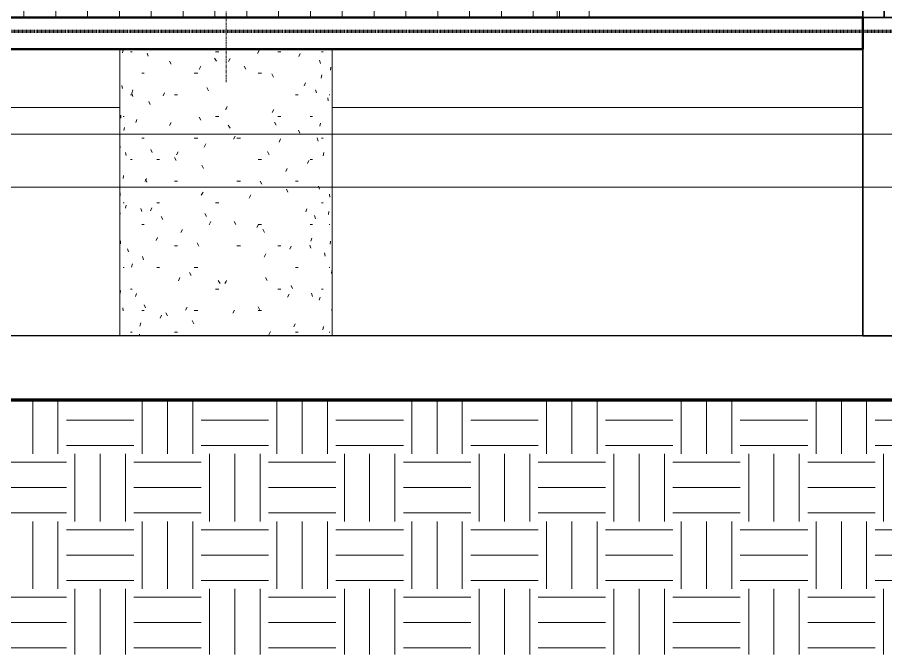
# Model space of a CAD drawing. Header units: millimetres. Extents: x -5275 to 67038, y -3152 to 11731.
# Drawn here: x -1185 to 2906, y -3000 to 0 of the extents above; entities that cross this region are included whole.
import ezdxf

# ---------------------------------------------------------------- set-up
doc = ezdxf.new("R2010")
doc.units = ezdxf.units.MM
for name, pattern in [('Dash', [6.35, 3.175, -3.175]), ('Dash - Tight', [4.5, 3, -1.5]), ('Grid Line', [22.225, 12.7, -3.175, 3.175, -3.175])]:
    doc.linetypes.add(name, pattern=pattern)
for name, color, linetype, lineweight in [('A-ANNO-SYMB', 150, 'Continuous', 9), ('A-DOOR', 31, 'Continuous', 18), ('A-DOOR-FRAM', 31, 'Continuous', 18), ('A-FLOR', 192, 'Continuous', 18), ('A-FLOR-LEVL', 51, 'Continuous', 9), ('A-GLAZ-CWMG', 51, 'Continuous', 18), ('A-WALL', 113, 'Continuous', 18), ('A-WALL-PATT', 111, 'Continuous', 18), ('C-BLDG-PADS', 91, 'Continuous', 18), ('C-TOPO', 7, 'Continuous', 18), ('S-COLS', 52, 'Continuous', 18), ('S-GRID', 1, 'Continuous', 9), ('S-STRS', 31, 'Continuous', 18)]:
    doc.layers.add(name, color=color, linetype=linetype, lineweight=lineweight)

# ---------------------------------------------------------------- blocks, each defined once
blk = doc.blocks.new('FP_1-Stair Section')
at = {"layer": 'S-COLS'}
for p, q in [((-701.6, -150), (-701.6, -1500)), ((-701.6, -161.5), (-700.5, -161.5)), ((-686.7, -152.2), (-688.7, -166.7)), ((-651.4, -161.5), (-643.7, -161.5)), ((-251.7, -161.5), (-235, -161.5)), ((-568.3, -183.1), (-574, -168.6)), ((-247.1, -206.7), (-255.5, -192.1)), ((-460.9, -220.3), (-468.1, -205.8)), ((-319.8, -230.2), (-327.9, -244.8)), ((-597.8, -263.1), (-587.3, -263.1)), ((-351.2, -263.1), (-335.1, -263.1)), ((-690, -335.5), (-691.8, -321)), ((-651.4, -364.7), (-643.7, -364.7)), ((-641.3, -372.7), (-645.3, -358.2)), ((-641, -341.8), (-644.9, -356.3)), ((-491.4, -355.4), (-498.2, -369.9)), ((-444.5, -364.7), (-429.7, -364.7)), ((-284, -345.4), (-292.3, -330.9)), ((-558.9, -409.9), (-564.7, -395.3)), ((-201.6, -430.2), (-204, -434.3)), ((-696.8, -474.3), (-698, -459.8)), ((-686.5, -466.3), (-682, -466.3)), ((-621.9, -480.6), (-626.4, -495.1)), ((-320.5, -484.2), (-328.6, -469.7)), ((-251.7, -466.3), (-235, -466.3)), ((-680.3, -517.8), (-682.7, -532.3)), ((-460.3, -494.2), (-467.5, -508.7)), ((-702.1, -555), (-702.2, -569.5)), ((-597.8, -567.9), (-587.3, -567.9)), ((-351.2, -567.9), (-335.1, -567.9)), ((-700.9, -613.1), (-701.4, -598.5)), ((-296.7, -595.8), (-305, -610.3)), ((-671.9, -650.2), (-674.7, -635.7)), ((-549.2, -636.6), (-555.2, -622.1)), ((-427.8, -633), (-435.2, -647.5)), ((-651.4, -669.5), (-643.7, -669.5)), ((-527.8, -669.5), (-514.9, -669.5)), ((-437.2, -673.8), (-444.6, -659.3)), ((-307.2, -711), (-315.4, -696.5)), ((-701.6, -771.1), (-700.5, -771.1)), ((-684.1, -744.6), (-686.3, -759.1)), ((-577, -758.2), (-582.5, -772.7)), ((-575.1, -775.4), (-580.6, -760.9)), ((-444.5, -771.1), (-429.7, -771.1)), ((-699.7, -839.8), (-700.5, -825.3)), ((-310.1, -822.6), (-318.2, -837.1)), ((-686.5, -872.7), (-682, -872.7)), ((-672.9, -883.3), (-675.7, -897.9)), ((-598.8, -914.2), (-603.8, -899.7)), ((-551.4, -897), (-557.3, -911.5)), ((-527.8, -872.7), (-514.9, -872.7)), ((-251.7, -872.7), (-235, -872.7)), ((-701.1, -920.5), (-701.6, -935)), ((-500.1, -951.4), (-506.8, -936.9)), ((-293.8, -937.8), (-302.1, -923.3)), ((-701.6, -974.3), (-700.5, -974.3)), ((-597.8, -974.3), (-587.3, -974.3)), ((-273.5, -961.4), (-281.8, -975.9)), ((-406.5, -998.6), (-414.1, -1013.1)), ((-698.2, -1066.6), (-699.2, -1052.1)), ((-523.8, -1035.7), (-530.2, -1050.3)), ((-330.2, -1076.6), (-338.2, -1062.1)), ((-661.9, -1103.8), (-665.1, -1089.3)), ((-444.5, -1075.9), (-429.7, -1075.9)), ((-590.3, -1141), (-595.6, -1126.5)), ((-701.8, -1147.3), (-702.1, -1161.8)), ((-686.5, -1177.5), (-682, -1177.5)), ((-642.7, -1160.9), (-646.6, -1175.4)), ((-527.8, -1177.5), (-514.9, -1177.5)), ((-351.2, -1177.5), (-335.1, -1177.5)), ((-701.5, -1205.4), (-701.9, -1190.9)), ((-418.8, -1225.3), (-426.3, -1239.8)), ((-365.7, -1215.4), (-373.6, -1200.8)), ((-229.9, -1252.6), (-238.2, -1238)), ((-201.6, -1243), (-207.6, -1253.5)), ((-701.6, -1279.1), (-700.5, -1279.1)), ((-699, -1286.1), (-699.8, -1300.6)), ((-651.4, -1279.1), (-643.7, -1279.1)), ((-623.9, -1299.7), (-628.3, -1314.2)), ((-251.7, -1279.1), (-235, -1279.1)), ((-686, -1381.4), (-688, -1366.9)), ((-597.8, -1380.7), (-587.3, -1380.7)), ((-581.6, -1367.8), (-587, -1353.2)), ((-477.8, -1405), (-484.7, -1390.4)), ((-384.7, -1364.1), (-392.5, -1378.6)), ((-351.2, -1380.7), (-335.1, -1380.7)), ((-505.4, -1401.3), (-512, -1415.8)), ((-352.8, -1442.1), (-360.8, -1427.6)), ((-602.8, -1438.5), (-607.7, -1453)), ((-651.4, -1482.3), (-643.7, -1482.3)), ((-607, -1500), (-609.7, -1492)), ((-444.5, -1482.3), (-429.7, -1482.3))]:
    blk.add_line(p, q, dxfattribs=at)
blk = doc.blocks.new('FP_2-Stair Section')
at = {"layer": 'S-COLS'}
for p, q in [((-45.7, -155.9), (-53.7, -170.4)), ((42.5, -161.5), (57, -161.5)), ((248.7, -161.5), (255.8, -161.5)), ((298.4, -1500), (298.4, -150)), ((-182, -193), (-190.4, -207.6)), ((147, -169.5), (140.9, -184)), ((243.1, -216.6), (239.2, -202.1)), ((-108.8, -243.8), (-117, -229.3)), ((291.7, -233.9), (290.2, -248.4)), ((-50.7, -263.1), (-34.8, -263.1)), ((22.5, -281), (14.9, -266.5)), ((249.5, -271.1), (245.8, -285.6)), ((298.5, -263.1), (299, -263.1)), ((172.7, -308.3), (167.1, -322.8)), ((125.7, -364.7), (138.2, -364.7)), ((224.8, -355.4), (220.3, -340.9)), ((283.6, -364.7), (287.4, -364.7)), ((280.3, -392.6), (278, -378.1)), ((-195.6, -419.8), (-201.6, -430.2)), ((23.1, -433.4), (15.6, -448)), ((42.5, -466.3), (57, -466.3)), ((195.4, -466.3), (205.4, -466.3)), ((-182.7, -521.4), (-191.1, -506.9)), ((34.6, -507.8), (27.2, -493.3)), ((146.5, -545), (140.4, -530.5)), ((243.4, -497.8), (239.5, -512.4)), ((298.9, -511.5), (298.6, -526)), ((-158.4, -558.6), (-166.8, -573.1)), ((-150.2, -567.9), (-133.5, -567.9)), ((55.7, -572.2), (48.5, -586.7)), ((231.7, -582.2), (227.5, -567.7)), ((248.7, -567.9), (255.8, -567.9)), ((1.1, -646.6), (-6.6, -632.1)), ((259.2, -636.6), (255.9, -651.2)), ((-50.7, -669.5), (-34.8, -669.5)), ((188, -673.8), (182.7, -688.3)), ((195.4, -669.5), (205.4, -669.5)), ((298.5, -669.5), (299, -669.5)), ((86.9, -711), (80, -725.5)), ((-150.2, -771.1), (-133.5, -771.1)), ((-33.4, -785.4), (-41.4, -770.9)), ((125.7, -771.1), (138.2, -771.1)), ((89.3, -822.6), (82.5, -808.1)), ((238.4, -809), (234.3, -794.4)), ((-85, -836.2), (-93.2, -850.7)), ((287, -846.2), (285.1, -831.6)), ((248.7, -872.7), (255.8, -872.7)), ((179.3, -900.6), (173.8, -915.1)), ((219.5, -947.8), (214.9, -933.2)), ((283.1, -914.2), (280.9, -928.7)), ((-155.5, -975), (-163.9, -960.5)), ((-49.1, -975), (-57.1, -989.5)), ((-50.7, -974.3), (-34.8, -974.3)), ((195.4, -974.3), (205.4, -974.3)), ((283.6, -974.3), (287.4, -974.3)), ((-20.7, -1012.2), (-28.5, -997.6)), ((202.4, -1039.4), (197.4, -1053.9)), ((291.1, -1053), (289.5, -1067.5)), ((-150.2, -1075.9), (-133.5, -1075.9)), ((42.5, -1075.9), (57, -1075.9)), ((105.9, -1076.6), (99.2, -1091.1)), ((198.2, -1086.5), (193.1, -1072)), ((298.5, -1075.9), (299, -1075.9)), ((-14.1, -1113.8), (-21.9, -1128.3)), ((265.4, -1123.7), (262.3, -1109.2)), ((125.7, -1177.5), (138.2, -1177.5)), ((283.6, -1177.5), (287.4, -1177.5)), ((-8, -1238.9), (-15.8, -1224.4)), ((296.3, -1191.8), (295.4, -1206.3)), ((-199.2, -1238.9), (-201.6, -1243)), ((111.1, -1276.1), (104.5, -1261.6)), ((42.5, -1279.1), (57, -1279.1)), ((95, -1303.4), (88.2, -1317.9)), ((206.2, -1313.3), (201.3, -1298.8)), ((248.7, -1279.1), (255.8, -1279.1)), ((241.7, -1317), (237.8, -1331.5)), ((-162.1, -1377.7), (-170.4, -1392.2)), ((-42.9, -1377.7), (-50.8, -1363.2)), ((-50.7, -1380.7), (-34.8, -1380.7)), ((298, -1387.7), (297.4, -1373.2)), ((298.5, -1380.7), (299, -1380.7)), ((124.2, -1442.1), (117.8, -1456.7)), ((257.8, -1455.8), (254.4, -1470.3)), ((7.5, -1479.3), (-0.1, -1493.8)), ((125.7, -1482.3), (138.2, -1482.3)), ((283.6, -1482.3), (287.4, -1482.3))]:
    blk.add_line(p, q, dxfattribs=at)
blk = doc.blocks.new('M_Concrete-Round-Column with Drop Caps - M_1000-469411-Stair Section')
at = {"layer": 'S-COLS'}
for name in ['FP_1-Stair Section', 'FP_2-Stair Section']:
    blk.add_blockref(name, (0, 0), dxfattribs=at)
blk = doc.blocks.new('Single-Flush - 800 x 2100-490150-Stair Section')
at = {"layer": 'A-DOOR-FRAM'}
for p, q in [((1358.4, 2180), (1369.4, 2180)), ((1369.4, 2180), (1369.4, 1926.1)), ((1369.4, 1869.1), (1369.4, 1777.9)), ((1369.4, 1774.4), (1369.4, 1677.9)), ((1369.4, 1674.4), (1369.4, 1577.9)), ((1369.4, 1574.4), (1369.4, 1477.9)), ((1369.4, 1474.4), (1369.4, 1377.9)), ((1369.4, 1374.4), (1369.4, 1277.9)), ((1369.4, 1274.4), (1369.4, 1177.9)), ((1369.4, 1174.4), (1369.4, 1077.9)), ((1369.4, 1074.4), (1369.4, 750)), ((1369.4, 700), (1369.4, 0))]:
    blk.add_line(p, q, dxfattribs=at)
blk = doc.blocks.new('Rectangular Mullion - 64 x 128 rectangular-462991-Stair Section')
at = {"layer": 'A-GLAZ-CWMG', "lineweight": 35}
for p, q in [((2798.4, 40), (2798.4, 0)), ((2898.4, 40), (2798.4, 40)), ((2798.4, 0), (2898.4, 0)), ((2898.4, 0), (2898.4, 40))]:
    blk.add_line(p, q, dxfattribs=at)

msp = doc.modelspace()

# ---------------------------------------------------------------- hatches: boundary and pattern name
at = {"layer": 'A-WALL-PATT'}
h = msp.add_hatch(dxfattribs=at)
h.set_pattern_fill('FP_1', color=256, style=0, pattern_type=2)
h.set_pattern_definition([(90, (-7304.1, 3699.34), (-150, 9e-15), [])])
h.paths.add_polyline_path([(-2581.6, -550), (-2563.6, -550), (-2563.6, -108.3), (-2581.6, -108.3), (-2581.6, -230.1), (-3113.1, -550), (-2881.6, -550)], flags=0)
h.paths.add_polyline_path([(-3456.9, -369.4), (-3181.6, -369.4), (-3181.6, -188.9), (-2881.6, -188.9), (-2881.6, -8.3), (-2563.6, -8.3), (-2563.6, 0), (1358.4, 0), (1358.4, 700), (1115.7, 700), (1115.7, 887.5), (772.8, 887.5), (772.8, 1075), (429.8, 1075), (429.8, 1262.5), (86.9, 1262.5), (86.9, 1450), (-256, 1450), (-256, 1637.5), (-599, 1637.5), (-599, 1825), (-941.9, 1825), (-941.9, 2012.5), (-1284.9, 2012.5), (-1284.9, 2200), (-1627.8, 2200), (-1627.8, 2387.5), (-1933.6, 2387.5), (-1933.6, 2378), (-1958.6, 2378), (-1958.6, 2387.5), (-1970.7, 2387.5), (-1970.7, 2575), (-2520.6, 2575), (-2520.6, 2700), (-3201.6, 2700), (-3201.6, 2200), (-3403.6, 2200), (-3403.6, 2150), (-3481.6, 2150), (-3481.6, -369.4)], flags=0)
h.paths.add_polyline_path([(1165.7, 750), (1358.4, 750), (1358.4, 1080.3), (46.5, 1797.6), (46.5, 1500), (136.9, 1500), (136.9, 1312.5), (479.8, 1312.5), (479.8, 1125), (822.8, 1125), (822.8, 937.5), (1165.7, 937.5), (1165.7, 887.5)], flags=0)
h.paths.add_polyline_path([(1358.4, 1083.9), (1358.4, 1180.3), (46.5, 1897.6), (46.5, 1801.2), (1353.6, 1086.6)], flags=0)
h.paths.add_polyline_path([(1358.4, 1183.9), (1358.4, 1280.3), (46.5, 1997.6), (46.5, 1901.2), (1353.3, 1186.8)], flags=0)
h.paths.add_polyline_path([(1358.4, 1283.9), (1358.4, 1380.3), (46.5, 2097.6), (46.5, 2001.2), (1353, 1286.9)], flags=0)
h.paths.add_polyline_path([(1358.4, 1383.9), (1358.4, 1480.3), (46.5, 2197.6), (46.5, 2101.2), (1352.7, 1387.1)], flags=0)
h.paths.add_polyline_path([(1358.4, 1483.9), (1358.4, 1580.3), (46.5, 2297.6), (46.5, 2201.2), (1352.4, 1487.3)], flags=0)
h.paths.add_polyline_path([(-206, 1500), (21.5, 1500), (21.5, 1811.3), (-1453.5, 2617.7), (-1453.5, 2250), (-1234.9, 2250), (-1234.9, 2062.5), (-891.9, 2062.5), (-891.9, 1875), (-549, 1875), (-549, 1687.5), (-206, 1687.5), (-206, 1589)], flags=0)
h.paths.add_polyline_path([(1358.4, 1583.9), (1358.4, 1680.3), (46.5, 2397.6), (46.5, 2301.2), (1352, 1587.4)], flags=0)
h.paths.add_polyline_path([(1358.4, 1683.9), (1358.4, 1780.3), (46.5, 2497.6), (46.5, 2401.2), (1351.7, 1687.6)], flags=0)
h.paths.add_polyline_path([(1358.4, 1783.9), (1358.4, 1875.2), (46.5, 2592.4), (46.5, 2501.2), (1351.4, 1787.8)], flags=0)
h.paths.add_polyline_path([(21.5, 1814.9), (21.5, 1911.3), (-1421.1, 2700), (-1453.5, 2700), (-1453.5, 2621.3), (-88.6, 1875.1)], flags=0)
h.paths.add_polyline_path([(21.5, 1914.9), (21.5, 2011.3), (-1238.2, 2700), (-1414.4, 2700), (-88.6, 1975.1)], flags=0)
h.paths.add_polyline_path([(1358.4, 1932.1), (1358.4, 2700), (-46, 2700), (1258.7, 1986.6)], flags=0)
h.paths.add_polyline_path([(21.5, 2014.9), (21.5, 2111.3), (-1055.3, 2700), (-1231.5, 2700), (-88.6, 2075.1)], flags=0)
h.paths.add_polyline_path([(21.5, 2114.9), (21.5, 2211.3), (-872.4, 2700), (-1048.6, 2700), (-88.6, 2175.1)], flags=0)
h.paths.add_polyline_path([(21.5, 2214.9), (21.5, 2311.3), (-689.5, 2700), (-865.7, 2700), (-88.6, 2275.1)], flags=0)
h.paths.add_polyline_path([(-1577.8, 2250), (-1478.5, 2250), (-1478.5, 2631.4), (-1604, 2700), (-1920.7, 2700), (-1920.7, 2437.5), (-1577.8, 2437.5), (-1577.8, 2387.5)], flags=0)
h.paths.add_polyline_path([(21.5, 2314.9), (21.5, 2411.3), (-506.6, 2700), (-682.8, 2700), (-88.6, 2375.1)], flags=0)
h.paths.add_polyline_path([(21.5, 2414.9), (21.5, 2511.3), (-323.7, 2700), (-499.9, 2700), (-88.6, 2475.1)], flags=0)
h.paths.add_polyline_path([(21.5, 2514.9), (21.5, 2606.1), (-150.2, 2700), (-317, 2700), (-88.6, 2575.1)], flags=0)
h.paths.add_polyline_path([(-3481.6, 2538), (-3403.6, 2538), (-3403.6, 2700), (-3481.6, 2700), (-3481.6, 2589.1)], flags=0)
h.paths.add_polyline_path([(-1478.5, 2635), (-1478.5, 2700), (-1597.3, 2700), (-1570.7, 2685.4)], flags=0)
at = {"layer": 'C-TOPO'}
h = msp.add_hatch(dxfattribs=at)
h.set_pattern_fill('FP_3', color=256, style=0, pattern_type=2)
h.set_pattern_definition([(0, (-7304.1, 3699.34), (317.5, 317.5), [317.5, -317.5]), (0, (-7304.1, 3818.4), (317.5, 317.5), [317.5, -317.5]), (0, (-7304.1, 3937.46), (317.5, 317.5), [317.5, -317.5]), (90, (-7264.42, 3977.15), (-317.5, 317.5), [317.5, -317.5]), (90, (-7145.35, 3977.15), (-317.5, 317.5), [317.5, -317.5]), (90, (-7026.3, 3977.15), (-317.5, 317.5), [317.5, -317.5])])
h.paths.add_polyline_path([(-1840.1, -3000), (4350, -3000), (4350, -1800.2), (-3995.9, -1800.2), (-3995.9, -3000), (-3351.6, -3000)], flags=0)

# ---------------------------------------------------------------- linework, layer by layer
at = {"layer": 'A-ANNO-SYMB', "linetype": 'Dash', "lineweight": 70}
msp.add_line((-3524.2, -64.9), (3276.1, -64.9), dxfattribs=at)
at = {"layer": 'A-FLOR', "lineweight": 50}
for p, q in [((2798.4, 0), (-2503.6, 0)), ((2798.4, -150), (2798.4, 0)), ((-2503.6, -150), (2798.4, -150))]:
    msp.add_line(p, q, dxfattribs=at)
at = {"layer": 'A-FLOR'}
for p, q in [((-701.6, -425), (-2443.6, -425)), ((2798.4, -425), (298.4, -425))]:
    msp.add_line(p, q, dxfattribs=at)
at = {"layer": 'A-FLOR-LEVL', "linetype": 'Dash - Tight'}
for p, q in [((-5275.4, 0), (6889.6, 0)), ((-5275.4, -550), (6889.6, -550)), ((-5275.4, -800), (5278.1, -800))]:
    msp.add_line(p, q, dxfattribs=at)
at = {"layer": 'A-WALL'}
msp.add_line((1358.4, 0), (1358.4, 700), dxfattribs=at)
at = {"layer": 'A-WALL', "lineweight": 35}
for p, q in [((2798.4, 0), (2798.4, -1500)), ((3078.4, 0), (2798.4, 0)), ((2798.4, -1500), (3078.4, -1500))]:
    msp.add_line(p, q, dxfattribs=at)
at = {"layer": 'C-BLDG-PADS', "lineweight": 25}
for p, q in [((3982.2, -1500), (-3995.9, -1500)), ((-3995.9, -1800), (4333, -1800))]:
    msp.add_line(p, q, dxfattribs=at)
at = {"layer": 'C-TOPO', "lineweight": 100}
for p, q in [((-3351.6, -1800.2), (-791.5, -1800.2)), ((-791.5, -1800.2), (4350, -1800.2))]:
    msp.add_line(p, q, dxfattribs=at)
at = {"layer": 'C-TOPO'}
for q in [(-3351.6, -1800.2), (4350, -1800.2)]:
    msp.add_line((-791.5, -1800.2), q, dxfattribs=at)
at = {"layer": 'S-GRID', "linetype": 'Grid Line'}
for p, q in [((-201.6, -304.8), (-201.6, 11080.7)), ((2798.4, -304.8), (2798.4, 11080.7))]:
    msp.add_line(p, q, dxfattribs=at)
at = {"layer": 'S-STRS'}
msp.add_line((1508.6, 0), (1508.6, 137.5), dxfattribs=at)

# ---------------------------------------------------------------- block references
at = {"layer": 'A-DOOR'}
msp.add_blockref('Single-Flush - 800 x 2100-490150-Stair Section', (0, 0), dxfattribs=at)
at = {"layer": 'A-GLAZ-CWMG'}
msp.add_blockref('Rectangular Mullion - 64 x 128 rectangular-462991-Stair Section', (0, 0), dxfattribs=at)
at = {"layer": 'S-COLS'}
msp.add_blockref('M_Concrete-Round-Column with Drop Caps - M_1000-469411-Stair Section', (0, 0), dxfattribs=at)

doc.saveas('drawing.dxf')
